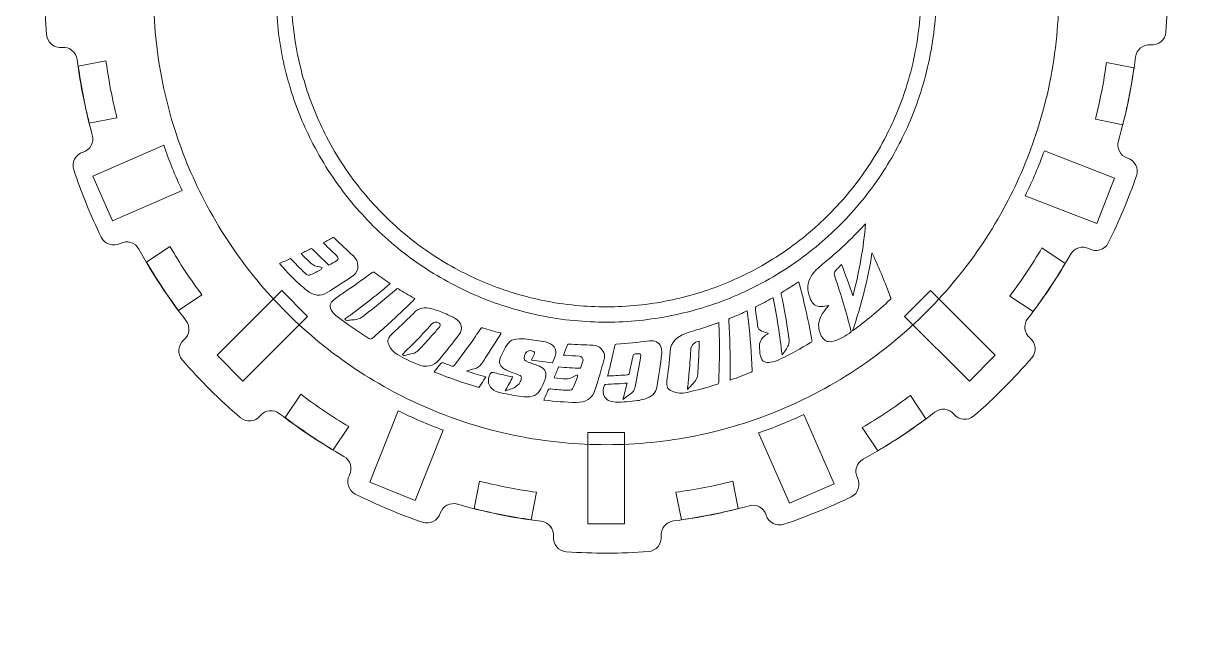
# Model space of a CAD drawing. Header units: centimetres. Extents: x -162 to 162, y -134 to 134.
# Drawn here: x 99.16 to 108.9, y -15.49 to -10.33 of the extents above; entities that cross this region are included whole.
import ezdxf

# ---------------------------------------------------------------- set-up
doc = ezdxf.new("R2010")
doc.units = ezdxf.units.CM
doc.header["$MEASUREMENT"] = 0
doc.layers.add('Capa 1', color=7, linetype='Continuous')
doc.layers.add('GUIDE', color=7, linetype='Continuous')

msp = doc.modelspace()

# ---------------------------------------------------------------- linework, layer by layer
at = {"layer": 'Capa 1', "lineweight": 9}
for points, knots in [([(103.44582, -5.66855), (103.23035, -5.69598), (103.02041, -5.73877), (102.81677, -5.79527), (102.75595, -5.81215), (102.69302, -5.7787), (102.67456, -5.71835), (102.67456, -5.71835), (102.67436, -5.71769), (102.67436, -5.71769), (102.6554, -5.6557), (102.58884, -5.62026), (102.52734, -5.64075), (102.33383, -5.70527), (102.14653, -5.78215), (101.96593, -5.87002), (101.90766, -5.89837), (101.88499, -5.9701), (101.91475, -6.02766), (101.91475, -6.02766), (101.91496, -6.02805), (101.91496, -6.02805), (101.944, -6.0842), (101.92215, -6.15237), (101.86676, -6.18284), (101.65757, -6.2979), (101.45898, -6.42884), (101.27284, -6.57443), (101.22302, -6.6134), (101.15178, -6.60667), (101.11156, -6.55785), (101.11156, -6.55785), (101.11155, -6.55784), (101.11155, -6.55784), (101.07026, -6.50772), (100.99505, -6.50043), (100.94602, -6.543), (100.77349, -6.69279), (100.6122, -6.85468), (100.46368, -7.02747), (100.42136, -7.0767), (100.42906, -7.15183), (100.47936, -7.19288), (100.47936, -7.19288), (100.47965, -7.19311), (100.47965, -7.19311), (100.52855, -7.23303), (100.53562, -7.30403), (100.49697, -7.35395), (100.36606, -7.52308), (100.24738, -7.70174), (100.1418, -7.8884), (100.11074, -7.94333), (100.04253, -7.9643), (99.98682, -7.93469), (99.98682, -7.93469), (99.98616, -7.93433), (99.98616, -7.93433), (99.92894, -7.90392), (99.8569, -7.9258), (99.82791, -7.98376), (99.73773, -8.16402), (99.65912, -8.35069), (99.5926, -8.54261), (99.57136, -8.6039), (99.60603, -8.67084), (99.66783, -8.69051), (99.66783, -8.69051), (99.66807, -8.69059), (99.66807, -8.69059), (99.72834, -8.70977), (99.76112, -8.77338), (99.74346, -8.83412), (99.67775, -9.06016), (99.62957, -9.29299), (99.60057, -9.53101), (99.59293, -9.5938), (99.53778, -9.63952), (99.47482, -9.63344), (99.47482, -9.63344), (99.47481, -9.63343), (99.47481, -9.63343), (99.41017, -9.62719), (99.35185, -9.67504), (99.3473, -9.73982), (99.33149, -9.96439), (99.33157, -10.19265), (99.34905, -10.42344), (99.35396, -10.48818), (99.41255, -10.53606), (99.47715, -10.52952), (99.47715, -10.52952), (99.47752, -10.52949), (99.47752, -10.52949), (99.54032, -10.52313), (99.59552, -10.56851), (99.60349, -10.63112), (99.63091, -10.84659), (99.6737, -11.05651), (99.7302, -11.26016), (99.74708, -11.32098), (99.71363, -11.38392), (99.65327, -11.40238), (99.65327, -11.40238), (99.65263, -11.40258), (99.65263, -11.40258), (99.59064, -11.42153), (99.55519, -11.48809), (99.57569, -11.54958), (99.6402, -11.74311), (99.71708, -11.93041), (99.80495, -12.11101), (99.8333, -12.16929), (99.90503, -12.19196), (99.96259, -12.16218), (99.96259, -12.16218), (99.96298, -12.16199), (99.96298, -12.16199), (100.01913, -12.13294), (100.0873, -12.15478), (100.11777, -12.21018), (100.23283, -12.41937), (100.36377, -12.61797), (100.50936, -12.8041), (100.54833, -12.85391), (100.5416, -12.92516), (100.49279, -12.96537), (100.49279, -12.96537), (100.49277, -12.96538), (100.49277, -12.96538), (100.44266, -13.00668), (100.43536, -13.08188), (100.47794, -13.13092), (100.62773, -13.30344), (100.78962, -13.46473), (100.9624, -13.61325), (101.01164, -13.65557), (101.08676, -13.64786), (101.12781, -13.59757), (101.12781, -13.59757), (101.12804, -13.59729), (101.12804, -13.59729), (101.16796, -13.54837), (101.23896, -13.54131), (101.28888, -13.57995), (101.45801, -13.71088), (101.63667, -13.82957), (101.82333, -13.93514), (101.87826, -13.96621), (101.89923, -14.0344), (101.86961, -14.09012), (101.86961, -14.09012), (101.86927, -14.09077), (101.86927, -14.09077), (101.83885, -14.14799), (101.86073, -14.22002), (101.91869, -14.24902), (102.09895, -14.3392), (102.28561, -14.4178), (102.47753, -14.48432), (102.53882, -14.50556), (102.60577, -14.4709), (102.62544, -14.40908), (102.62544, -14.40908), (102.62551, -14.40887), (102.62551, -14.40887), (102.64469, -14.34859), (102.70831, -14.31581), (102.76904, -14.33347), (102.99508, -14.39919), (103.22793, -14.44736), (103.46594, -14.47635), (103.52873, -14.484), (103.57445, -14.53915), (103.56837, -14.6021), (103.56837, -14.6021), (103.56836, -14.60214), (103.56836, -14.60214), (103.56212, -14.66678), (103.60998, -14.72508), (103.67475, -14.72965), (103.89932, -14.74544), (104.12759, -14.74537), (104.35838, -14.72788), (104.42312, -14.72298), (104.47099, -14.66438), (104.46445, -14.59979), (104.46445, -14.59979), (104.46442, -14.59942), (104.46442, -14.59942), (104.45806, -14.53662), (104.50344, -14.48142), (104.56606, -14.47345), (104.78152, -14.44603), (104.99144, -14.40323), (105.19509, -14.34673), (105.25591, -14.32985), (105.31885, -14.3633), (105.33731, -14.42366), (105.33731, -14.42366), (105.33751, -14.42431), (105.33751, -14.42431), (105.35647, -14.48629), (105.42302, -14.52175), (105.48452, -14.50124), (105.67805, -14.43673), (105.86534, -14.35984), (106.04594, -14.27199), (106.10421, -14.24364), (106.12689, -14.17191), (106.09711, -14.11434), (106.09711, -14.11434), (106.09692, -14.11394), (106.09692, -14.11394), (106.06787, -14.05779), (106.08972, -13.98963), (106.14511, -13.95916), (106.3543, -13.8441), (106.55289, -13.71317), (106.73903, -13.56757), (106.78884, -13.52859), (106.86009, -13.53533), (106.90031, -13.58415), (106.90031, -13.58415), (106.90031, -13.58415), (106.90031, -13.58415), (106.9416, -13.63427), (107.0168, -13.64157), (107.06584, -13.599), (107.23838, -13.44921), (107.39965, -13.28732), (107.54819, -13.11452), (107.5905, -13.06529), (107.58279, -12.99016), (107.5325, -12.94912), (107.5325, -12.94912), (107.53222, -12.94889), (107.53222, -12.94889), (107.4833, -12.90897), (107.47625, -12.83797), (107.51489, -12.78805), (107.64581, -12.61893), (107.76449, -12.44027), (107.87006, -12.2536), (107.90113, -12.19868), (107.96932, -12.17771), (108.02504, -12.20732), (108.02504, -12.20732), (108.0257, -12.20767), (108.0257, -12.20767), (108.08291, -12.23808), (108.15494, -12.2162), (108.18394, -12.15825), (108.27413, -11.97798), (108.35273, -11.79131), (108.41925, -11.59939), (108.44048, -11.53811), (108.40582, -11.47116), (108.34402, -11.4515), (108.34402, -11.4515), (108.34379, -11.45142), (108.34379, -11.45142), (108.28352, -11.43224), (108.25074, -11.36863), (108.2684, -11.30789), (108.33412, -11.08184), (108.38229, -10.84901), (108.41129, -10.61099), (108.41894, -10.54821), (108.47409, -10.50249), (108.53704, -10.50857), (108.53704, -10.50857), (108.53707, -10.50856), (108.53707, -10.50856), (108.60171, -10.51481), (108.66001, -10.46695), (108.66457, -10.40218), (108.68036, -10.1776), (108.68028, -9.94934), (108.66281, -9.71856), (108.6579, -9.65383), (108.59931, -9.60594), (108.53471, -9.61248), (108.53471, -9.61248), (108.53435, -9.61252), (108.53435, -9.61252), (108.47155, -9.61888), (108.41635, -9.57349), (108.40838, -9.51089), (108.38096, -9.29541), (108.33816, -9.08548), (108.28166, -8.88183), (108.26478, -8.82102), (108.29823, -8.75808), (108.35858, -8.73962), (108.35858, -8.73962), (108.35923, -8.73943), (108.35923, -8.73943), (108.42121, -8.72047), (108.45666, -8.65391), (108.43617, -8.59242), (108.37166, -8.3989), (108.29478, -8.2116), (108.20692, -8.031), (108.17857, -7.97272), (108.10684, -7.95005), (108.04927, -7.97982), (108.04927, -7.97982), (108.04887, -7.98003), (108.04887, -7.98003), (107.99273, -8.00907), (107.92456, -7.98722), (107.89409, -7.93184), (107.77902, -7.72265), (107.6481, -7.52404), (107.50249, -7.33791), (107.46352, -7.28809), (107.47026, -7.21685), (107.51908, -7.17663), (107.51908, -7.17663), (107.51908, -7.17662), (107.51908, -7.17662), (107.5692, -7.13532), (107.5765, -7.06012), (107.53393, -7.01108), (107.38414, -6.83855), (107.22224, -6.67727), (107.04945, -6.52875), (107.00022, -6.48644), (106.9251, -6.49414), (106.88406, -6.54443), (106.88406, -6.54443), (106.88382, -6.54472), (106.88382, -6.54472), (106.8439, -6.59362), (106.7729, -6.60069), (106.72299, -6.56204), (106.55387, -6.43112), (106.3752, -6.31244), (106.18853, -6.20687), (106.13361, -6.1758), (106.11264, -6.1076), (106.14225, -6.05189), (106.14225, -6.05189), (106.14261, -6.05122), (106.14261, -6.05122), (106.17301, -5.994), (106.15113, -5.92197), (106.09318, -5.89298), (105.91291, -5.8028), (105.72624, -5.72419), (105.53431, -5.65767), (105.47303, -5.63643), (105.40608, -5.6711), (105.38642, -5.7329), (105.38642, -5.7329), (105.38634, -5.73314), (105.38634, -5.73314), (105.36716, -5.79341), (105.30355, -5.82619), (105.2428, -5.80853), (105.01677, -5.74281), (104.78394, -5.69464), (104.54593, -5.66564), (104.48314, -5.658), (104.43742, -5.60285), (104.4435, -5.53989), (104.4435, -5.53989), (104.4435, -5.53987), (104.4435, -5.53987), (104.44974, -5.47523), (104.40188, -5.41692), (104.33712, -5.41237), (104.11254, -5.39656), (103.88427, -5.39664), (103.65349, -5.41412), (103.58876, -5.41903), (103.54087, -5.47762), (103.54741, -5.54222), (103.54741, -5.54222), (103.54745, -5.54259), (103.54745, -5.54259), (103.55381, -5.60539), (103.50844, -5.66059), (103.44582, -5.66855)], [0, 0, 0, 0, 0.0078125, 0.0078125, 0.0078125, 0.015625, 0.015625, 0.015625, 0.0234375, 0.0234375, 0.0234375, 0.03125, 0.03125, 0.03125, 0.0390625, 0.0390625, 0.0390625, 0.046875, 0.046875, 0.046875, 0.0546875, 0.0546875, 0.0546875, 0.0625, 0.0625, 0.0625, 0.0703125, 0.0703125, 0.0703125, 0.078125, 0.078125, 0.078125, 0.0859375, 0.0859375, 0.0859375, 0.09375, 0.09375, 0.09375, 0.1015625, 0.1015625, 0.1015625, 0.109375, 0.109375, 0.109375, 0.1171875, 0.1171875, 0.1171875, 0.125, 0.125, 0.125, 0.1328125, 0.1328125, 0.1328125, 0.140625, 0.140625, 0.140625, 0.1484375, 0.1484375, 0.1484375, 0.15625, 0.15625, 0.15625, 0.1640625, 0.1640625, 0.1640625, 0.171875, 0.171875, 0.171875, 0.1796875, 0.1796875, 0.1796875, 0.1875, 0.1875, 0.1875, 0.1953125, 0.1953125, 0.1953125, 0.203125, 0.203125, 0.203125, 0.2109375, 0.2109375, 0.2109375, 0.21875, 0.21875, 0.21875, 0.2265625, 0.2265625, 0.2265625, 0.234375, 0.234375, 0.234375, 0.2421875, 0.2421875, 0.2421875, 0.25, 0.25, 0.25, 0.2578125, 0.2578125, 0.2578125, 0.265625, 0.265625, 0.265625, 0.2734375, 0.2734375, 0.2734375, 0.28125, 0.28125, 0.28125, 0.2890625, 0.2890625, 0.2890625, 0.296875, 0.296875, 0.296875, 0.3046875, 0.3046875, 0.3046875, 0.3125, 0.3125, 0.3125, 0.3203125, 0.3203125, 0.3203125, 0.328125, 0.328125, 0.328125, 0.3359375, 0.3359375, 0.3359375, 0.34375, 0.34375, 0.34375, 0.3515625, 0.3515625, 0.3515625, 0.359375, 0.359375, 0.359375, 0.3671875, 0.3671875, 0.3671875, 0.375, 0.375, 0.375, 0.3828125, 0.3828125, 0.3828125, 0.390625, 0.390625, 0.390625, 0.3984375, 0.3984375, 0.3984375, 0.40625, 0.40625, 0.40625, 0.4140625, 0.4140625, 0.4140625, 0.421875, 0.421875, 0.421875, 0.4296875, 0.4296875, 0.4296875, 0.4375, 0.4375, 0.4375, 0.4453125, 0.4453125, 0.4453125, 0.453125, 0.453125, 0.453125, 0.4609375, 0.4609375, 0.4609375, 0.46875, 0.46875, 0.46875, 0.4765625, 0.4765625, 0.4765625, 0.484375, 0.484375, 0.484375, 0.4921875, 0.4921875, 0.4921875, 0.5, 0.5, 0.5, 0.5078125, 0.5078125, 0.5078125, 0.515625, 0.515625, 0.515625, 0.5234375, 0.5234375, 0.5234375, 0.53125, 0.53125, 0.53125, 0.5390625, 0.5390625, 0.5390625, 0.546875, 0.546875, 0.546875, 0.5546875, 0.5546875, 0.5546875, 0.5625, 0.5625, 0.5625, 0.5703125, 0.5703125, 0.5703125, 0.578125, 0.578125, 0.578125, 0.5859375, 0.5859375, 0.5859375, 0.59375, 0.59375, 0.59375, 0.6015625, 0.6015625, 0.6015625, 0.609375, 0.609375, 0.609375, 0.6171875, 0.6171875, 0.6171875, 0.625, 0.625, 0.625, 0.6328125, 0.6328125, 0.6328125, 0.640625, 0.640625, 0.640625, 0.6484375, 0.6484375, 0.6484375, 0.65625, 0.65625, 0.65625, 0.6640625, 0.6640625, 0.6640625, 0.671875, 0.671875, 0.671875, 0.6796875, 0.6796875, 0.6796875, 0.6875, 0.6875, 0.6875, 0.6953125, 0.6953125, 0.6953125, 0.703125, 0.703125, 0.703125, 0.7109375, 0.7109375, 0.7109375, 0.71875, 0.71875, 0.71875, 0.7265625, 0.7265625, 0.7265625, 0.734375, 0.734375, 0.734375, 0.7421875, 0.7421875, 0.7421875, 0.75, 0.75, 0.75, 0.7578125, 0.7578125, 0.7578125, 0.765625, 0.765625, 0.765625, 0.7734375, 0.7734375, 0.7734375, 0.78125, 0.78125, 0.78125, 0.7890625, 0.7890625, 0.7890625, 0.796875, 0.796875, 0.796875, 0.8046875, 0.8046875, 0.8046875, 0.8125, 0.8125, 0.8125, 0.8203125, 0.8203125, 0.8203125, 0.828125, 0.828125, 0.828125, 0.8359375, 0.8359375, 0.8359375, 0.84375, 0.84375, 0.84375, 0.8515625, 0.8515625, 0.8515625, 0.859375, 0.859375, 0.859375, 0.8671875, 0.8671875, 0.8671875, 0.875, 0.875, 0.875, 0.8828125, 0.8828125, 0.8828125, 0.890625, 0.890625, 0.890625, 0.8984375, 0.8984375, 0.8984375, 0.90625, 0.90625, 0.90625, 0.9140625, 0.9140625, 0.9140625, 0.921875, 0.921875, 0.921875, 0.9296875, 0.9296875, 0.9296875, 0.9375, 0.9375, 0.9375, 0.9453125, 0.9453125, 0.9453125, 0.953125, 0.953125, 0.953125, 0.9609375, 0.9609375, 0.9609375, 0.96875, 0.96875, 0.96875, 0.9765625, 0.9765625, 0.9765625, 0.984375, 0.984375, 0.984375, 0.9921875, 0.9921875, 0.9921875, 1, 1, 1, 1]), ([(104.80025, -7.57491), (104.95128, -7.62305), (105.09687, -7.68439), (105.23531, -7.75814), (105.38666, -7.83877), (105.52965, -7.93374), (105.66202, -8.04178), (105.79525, -8.15049), (105.9176, -8.27243), (106.02746, -8.40553), (106.14452, -8.54734), (106.24669, -8.70227), (106.33236, -8.86779), (106.40409, -9.00637), (106.46425, -9.15229), (106.51073, -9.30484), (106.55975, -9.46571), (106.59427, -9.63351), (106.61185, -9.80716), (106.62954, -9.98192), (106.62931, -10.15434), (106.61321, -10.32278), (106.59538, -10.50942), (106.55759, -10.69099), (106.50202, -10.86532), (106.45387, -11.01635), (106.39254, -11.16195), (106.3188, -11.30039), (106.23817, -11.45173), (106.1432, -11.59472), (106.03516, -11.72711), (105.92645, -11.86031), (105.8045, -11.98267), (105.67141, -12.09253), (105.52959, -12.20959), (105.37466, -12.31176), (105.20914, -12.39743), (105.07056, -12.46916), (104.92465, -12.52931), (104.77209, -12.5758), (104.61123, -12.62482), (104.44343, -12.65933), (104.26977, -12.67691), (104.09501, -12.69461), (103.92261, -12.69437), (103.75415, -12.67829), (103.56751, -12.66046), (103.38592, -12.62267), (103.2116, -12.56709), (103.06057, -12.51894), (102.91498, -12.45761), (102.77655, -12.38387), (102.62519, -12.30324), (102.48221, -12.20825), (102.34983, -12.10022), (102.21662, -11.9915), (102.09426, -11.86957), (101.9844, -11.73648), (101.86734, -11.59466), (101.76516, -11.43973), (101.67949, -11.27421), (101.60777, -11.13564), (101.54762, -10.98971), (101.50113, -10.83716), (101.45212, -10.67629), (101.41759, -10.5085), (101.40001, -10.33484), (101.38231, -10.16008), (101.38257, -9.98767), (101.39865, -9.81922), (101.41648, -9.63258), (101.45428, -9.45101), (101.50984, -9.27669), (101.55799, -9.12566), (101.61932, -8.98005), (101.69306, -8.84162), (101.77369, -8.69028), (101.86867, -8.54728), (101.97671, -8.4149), (102.08542, -8.28169), (102.20737, -8.15932), (102.34046, -8.04947), (102.48229, -7.93241), (102.6372, -7.83024), (102.80272, -7.74457), (102.94131, -7.67285), (103.08722, -7.61269), (103.23979, -7.5662), (103.40064, -7.51719), (103.56844, -7.48267), (103.74209, -7.46509), (103.91686, -7.4474), (104.08927, -7.44764), (104.25771, -7.46373), (104.44436, -7.48156), (104.62593, -7.51934), (104.80025, -7.57491)], [0, 0, 0, 0, 0.03125, 0.03125, 0.03125, 0.0625, 0.0625, 0.0625, 0.09375, 0.09375, 0.09375, 0.125, 0.125, 0.125, 0.15625, 0.15625, 0.15625, 0.1875, 0.1875, 0.1875, 0.21875, 0.21875, 0.21875, 0.25, 0.25, 0.25, 0.28125, 0.28125, 0.28125, 0.3125, 0.3125, 0.3125, 0.34375, 0.34375, 0.34375, 0.375, 0.375, 0.375, 0.40625, 0.40625, 0.40625, 0.4375, 0.4375, 0.4375, 0.46875, 0.46875, 0.46875, 0.5, 0.5, 0.5, 0.53125, 0.53125, 0.53125, 0.5625, 0.5625, 0.5625, 0.59375, 0.59375, 0.59375, 0.625, 0.625, 0.625, 0.65625, 0.65625, 0.65625, 0.6875, 0.6875, 0.6875, 0.71875, 0.71875, 0.71875, 0.75, 0.75, 0.75, 0.78125, 0.78125, 0.78125, 0.8125, 0.8125, 0.8125, 0.84375, 0.84375, 0.84375, 0.875, 0.875, 0.875, 0.90625, 0.90625, 0.90625, 0.9375, 0.9375, 0.9375, 0.96875, 0.96875, 0.96875, 1, 1, 1, 1]), ([(101.5223, -12.76989), (101.5223, -12.76989), (100.98348, -13.30871), (100.98348, -13.30871), (100.98348, -13.30871), (100.76822, -13.09345), (100.76822, -13.09345), (100.76822, -13.09345), (101.30704, -12.55463), (101.30704, -12.55463), (101.30704, -12.55463), (101.5223, -12.76989), (101.5223, -12.76989)], [0, 0, 0, 0, 0.25, 0.25, 0.25, 0.5, 0.5, 0.5, 0.75, 0.75, 0.75, 1, 1, 1, 1]), ([(106.70482, -12.55463), (106.70482, -12.55463), (107.24363, -13.09345), (107.24363, -13.09345), (107.24363, -13.09345), (107.02837, -13.30871), (107.02837, -13.30871), (107.02837, -13.30871), (106.48956, -12.76989), (106.48956, -12.76989), (106.48956, -12.76989), (106.70482, -12.55463), (106.70482, -12.55463)], [0, 0, 0, 0, 0.25, 0.25, 0.25, 0.5, 0.5, 0.5, 0.75, 0.75, 0.75, 1, 1, 1, 1]), ([(104.15814, -13.7356), (104.15814, -13.7356), (104.15814, -14.4976), (104.15814, -14.4976), (104.15814, -14.4976), (103.85372, -14.4976), (103.85372, -14.4976), (103.85372, -14.4976), (103.85372, -13.7356), (103.85372, -13.7356), (103.85372, -13.7356), (104.15814, -13.7356), (104.15814, -13.7356)], [0, 0, 0, 0, 0.25, 0.25, 0.25, 0.5, 0.5, 0.5, 0.75, 0.75, 0.75, 1, 1, 1, 1])]:
    msp.add_open_spline(points, degree=3, knots=knots, dxfattribs=at)
at = {"layer": 'Capa 1', "color": 4, "lineweight": 9}
for points, knots in [([(105.14832, -6.48112), (105.36554, -6.55036), (105.57492, -6.63858), (105.77402, -6.74464), (105.9917, -6.86061), (106.19734, -6.99719), (106.38772, -7.15257), (106.57932, -7.30891), (106.75529, -7.4843), (106.91329, -7.67572), (107.08164, -7.87966), (107.22859, -8.1025), (107.35181, -8.34055), (107.45496, -8.53985), (107.54148, -8.74971), (107.60833, -8.96911), (107.67884, -9.20046), (107.72848, -9.4418), (107.75376, -9.69155), (107.77921, -9.94289), (107.77887, -10.19085), (107.75572, -10.43311), (107.73007, -10.70154), (107.67573, -10.96267), (107.5958, -11.21339), (107.52656, -11.43061), (107.43836, -11.64001), (107.33229, -11.83911), (107.21633, -12.05676), (107.07975, -12.26241), (106.92437, -12.45281), (106.76802, -12.64438), (106.59263, -12.82037), (106.40121, -12.97836), (106.19726, -13.14672), (105.97444, -13.29367), (105.73638, -13.41688), (105.53707, -13.52003), (105.32723, -13.60654), (105.10782, -13.6734), (104.87648, -13.7439), (104.63514, -13.79354), (104.38538, -13.81882), (104.13404, -13.84427), (103.88609, -13.84394), (103.64382, -13.8208), (103.3754, -13.79517), (103.11423, -13.74081), (102.86352, -13.66087), (102.6463, -13.59163), (102.43693, -13.50342), (102.23784, -13.39736), (102.02015, -13.28141), (101.81452, -13.1448), (101.62413, -12.98942), (101.43254, -12.83306), (101.25656, -12.65771), (101.09856, -12.46629), (100.9302, -12.26232), (100.78326, -12.03951), (100.66004, -11.80146), (100.55689, -11.60217), (100.47039, -11.39228), (100.40353, -11.17289), (100.33303, -10.94153), (100.28337, -10.70021), (100.25809, -10.45046), (100.23264, -10.19912), (100.233, -9.95115), (100.25613, -9.70889), (100.28178, -9.44047), (100.33614, -9.17933), (100.41605, -8.92862), (100.48529, -8.71141), (100.5735, -8.502), (100.67956, -8.30291), (100.79552, -8.08525), (100.93213, -7.87958), (101.0875, -7.6892), (101.24385, -7.49762), (101.41924, -7.32163), (101.61064, -7.16363), (101.81462, -6.99527), (102.03743, -6.84834), (102.27548, -6.72512), (102.47479, -6.62197), (102.68464, -6.53546), (102.90406, -6.4686), (103.13539, -6.3981), (103.37673, -6.34847), (103.62648, -6.32318), (103.87783, -6.29773), (104.12578, -6.29807), (104.36804, -6.32122), (104.63648, -6.34686), (104.89761, -6.4012), (105.14832, -6.48112)], [0, 0, 0, 0, 0.03125, 0.03125, 0.03125, 0.0625, 0.0625, 0.0625, 0.09375, 0.09375, 0.09375, 0.125, 0.125, 0.125, 0.15625, 0.15625, 0.15625, 0.1875, 0.1875, 0.1875, 0.21875, 0.21875, 0.21875, 0.25, 0.25, 0.25, 0.28125, 0.28125, 0.28125, 0.3125, 0.3125, 0.3125, 0.34375, 0.34375, 0.34375, 0.375, 0.375, 0.375, 0.40625, 0.40625, 0.40625, 0.4375, 0.4375, 0.4375, 0.46875, 0.46875, 0.46875, 0.5, 0.5, 0.5, 0.53125, 0.53125, 0.53125, 0.5625, 0.5625, 0.5625, 0.59375, 0.59375, 0.59375, 0.625, 0.625, 0.625, 0.65625, 0.65625, 0.65625, 0.6875, 0.6875, 0.6875, 0.71875, 0.71875, 0.71875, 0.75, 0.75, 0.75, 0.78125, 0.78125, 0.78125, 0.8125, 0.8125, 0.8125, 0.84375, 0.84375, 0.84375, 0.875, 0.875, 0.875, 0.90625, 0.90625, 0.90625, 0.9375, 0.9375, 0.9375, 0.96875, 0.96875, 0.96875, 1, 1, 1, 1]), ([(104.83889, -7.45347), (104.99728, -7.50395), (105.14995, -7.56827), (105.29512, -7.64561), (105.45384, -7.73017), (105.60378, -7.82975), (105.7426, -7.94305), (105.8823, -8.05704), (106.01061, -8.18493), (106.12581, -8.3245), (106.24857, -8.4732), (106.35571, -8.63568), (106.44555, -8.80925), (106.52076, -8.95457), (106.58385, -9.10759), (106.6326, -9.26756), (106.68401, -9.43626), (106.7202, -9.61223), (106.73864, -9.79433), (106.75719, -9.97759), (106.75694, -10.15839), (106.74006, -10.33503), (106.72136, -10.53075), (106.68174, -10.72116), (106.62346, -10.90397), (106.57297, -11.06235), (106.50866, -11.21503), (106.43132, -11.3602), (106.34677, -11.5189), (106.24718, -11.66886), (106.13389, -11.80769), (106.01989, -11.94737), (105.89201, -12.07568), (105.75244, -12.19088), (105.60372, -12.31364), (105.44125, -12.42079), (105.26768, -12.51063), (105.12235, -12.58584), (104.96935, -12.64892), (104.80937, -12.69767), (104.64068, -12.74907), (104.46471, -12.78526), (104.2826, -12.8037), (104.09934, -12.82226), (103.91855, -12.82201), (103.7419, -12.80514), (103.54618, -12.78645), (103.35575, -12.74682), (103.17295, -12.68853), (103.01457, -12.63805), (102.8619, -12.57372), (102.71674, -12.4964), (102.55801, -12.41185), (102.40808, -12.31224), (102.26925, -12.19895), (102.12956, -12.08494), (102.00124, -11.95708), (101.88604, -11.81751), (101.76329, -11.66879), (101.65614, -11.50633), (101.5663, -11.33275), (101.49109, -11.18744), (101.42801, -11.03441), (101.37926, -10.87443), (101.32786, -10.70574), (101.29165, -10.52979), (101.27322, -10.34768), (101.25466, -10.16442), (101.25493, -9.98361), (101.27179, -9.80697), (101.29049, -9.61125), (101.33013, -9.42085), (101.38839, -9.23804), (101.43888, -9.07966), (101.5032, -8.92697), (101.58053, -8.78181), (101.66508, -8.6231), (101.76469, -8.47314), (101.87798, -8.33433), (101.99198, -8.19464), (102.11986, -8.06631), (102.25942, -7.95112), (102.40815, -7.82836), (102.57061, -7.72122), (102.74418, -7.63138), (102.88951, -7.55617), (103.04252, -7.49309), (103.20251, -7.44433), (103.37118, -7.39293), (103.54716, -7.35674), (103.72926, -7.3383), (103.91252, -7.31975), (104.09332, -7.32), (104.26996, -7.33688), (104.46569, -7.35557), (104.65609, -7.39519), (104.83889, -7.45347)], [0, 0, 0, 0, 0.03125, 0.03125, 0.03125, 0.0625, 0.0625, 0.0625, 0.09375, 0.09375, 0.09375, 0.125, 0.125, 0.125, 0.15625, 0.15625, 0.15625, 0.1875, 0.1875, 0.1875, 0.21875, 0.21875, 0.21875, 0.25, 0.25, 0.25, 0.28125, 0.28125, 0.28125, 0.3125, 0.3125, 0.3125, 0.34375, 0.34375, 0.34375, 0.375, 0.375, 0.375, 0.40625, 0.40625, 0.40625, 0.4375, 0.4375, 0.4375, 0.46875, 0.46875, 0.46875, 0.5, 0.5, 0.5, 0.53125, 0.53125, 0.53125, 0.5625, 0.5625, 0.5625, 0.59375, 0.59375, 0.59375, 0.625, 0.625, 0.625, 0.65625, 0.65625, 0.65625, 0.6875, 0.6875, 0.6875, 0.71875, 0.71875, 0.71875, 0.75, 0.75, 0.75, 0.78125, 0.78125, 0.78125, 0.8125, 0.8125, 0.8125, 0.84375, 0.84375, 0.84375, 0.875, 0.875, 0.875, 0.90625, 0.90625, 0.90625, 0.9375, 0.9375, 0.9375, 0.96875, 0.96875, 0.96875, 1, 1, 1, 1]), ([(99.84396, -10.64178), (99.84396, -10.64178), (99.61364, -10.68693), (99.61364, -10.68693), (99.63597, -10.84758), (99.66625, -11.00564), (99.70528, -11.1603), (99.70528, -11.1603), (99.93516, -11.11524), (99.93516, -11.11524), (99.8957, -10.96077), (99.86579, -10.80256), (99.84396, -10.64178)], [0, 0, 0, 0, 0.25, 0.25, 0.25, 0.5, 0.5, 0.5, 0.75, 0.75, 0.75, 1, 1, 1, 1]), ([(108.07682, -11.12818), (108.07682, -11.12818), (108.30523, -11.17371), (108.30523, -11.17371), (108.34475, -11.01922), (108.37541, -10.86125), (108.39821, -10.70075), (108.39821, -10.70075), (108.16962, -10.65517), (108.16962, -10.65517), (108.1473, -10.81584), (108.11676, -10.97385), (108.07682, -11.12818)], [0, 0, 0, 0, 0.25, 0.25, 0.25, 0.5, 0.5, 0.5, 0.75, 0.75, 0.75, 1, 1, 1, 1]), ([(100.47712, -11.72083), (100.47712, -11.72083), (99.89748, -11.97514), (99.89748, -11.97514), (99.89748, -11.97514), (99.73439, -11.60333), (99.73439, -11.60333), (99.73439, -11.60333), (100.32454, -11.34465), (100.32454, -11.34465), (100.36838, -11.47355), (100.42013, -11.59895), (100.47712, -11.72083)], [0, 0, 0, 0, 0.25, 0.25, 0.25, 0.5, 0.5, 0.5, 0.75, 0.75, 0.75, 1, 1, 1, 1]), ([(108.23592, -11.61912), (108.23592, -11.61912), (108.0886, -11.99706), (108.0886, -11.99706), (108.0886, -11.99706), (107.49406, -11.76468), (107.49406, -11.76468), (107.55369, -11.6428), (107.60631, -11.51828), (107.65279, -11.39024), (107.65279, -11.39024), (108.23592, -11.61912), (108.23592, -11.61912)], [0, 0, 0, 0, 0.25, 0.25, 0.25, 0.5, 0.5, 0.5, 0.75, 0.75, 0.75, 1, 1, 1, 1]), ([(100.37656, -12.18795), (100.37656, -12.18795), (100.18123, -12.31737), (100.18123, -12.31737), (100.26293, -12.45624), (100.35125, -12.59076), (100.44711, -12.71941), (100.44711, -12.71941), (100.64227, -12.59013), (100.64227, -12.59013), (100.54604, -12.46175), (100.45785, -12.32712), (100.37656, -12.18795)], [0, 0, 0, 0, 0.25, 0.25, 0.25, 0.5, 0.5, 0.5, 0.75, 0.75, 0.75, 1, 1, 1, 1]), ([(107.36457, -12.60087), (107.36457, -12.60087), (107.55845, -12.73025), (107.55845, -12.73025), (107.65476, -12.60183), (107.7436, -12.4676), (107.82577, -12.32893), (107.82577, -12.32893), (107.63201, -12.19963), (107.63201, -12.19963), (107.55023, -12.33859), (107.46126, -12.47274), (107.36457, -12.60087)], [0, 0, 0, 0, 0.25, 0.25, 0.25, 0.5, 0.5, 0.5, 0.75, 0.75, 0.75, 1, 1, 1, 1]), ([(101.46548, -13.41843), (101.46548, -13.41843), (101.33481, -13.61264), (101.33481, -13.61264), (101.46285, -13.7094), (101.59637, -13.79918), (101.73471, -13.88184), (101.73471, -13.88184), (101.86529, -13.68777), (101.86529, -13.68777), (101.72668, -13.60548), (101.59321, -13.5156), (101.46548, -13.41843)], [0, 0, 0, 0, 0.25, 0.25, 0.25, 0.5, 0.5, 0.5, 0.75, 0.75, 0.75, 1, 1, 1, 1]), ([(106.13665, -13.69545), (106.13665, -13.69545), (106.266, -13.88927), (106.266, -13.88927), (106.40463, -13.80705), (106.5388, -13.71812), (106.66719, -13.62177), (106.66719, -13.62177), (106.53777, -13.42788), (106.53777, -13.42788), (106.40969, -13.52459), (106.27558, -13.61365), (106.13665, -13.69545)], [0, 0, 0, 0, 0.25, 0.25, 0.25, 0.5, 0.5, 0.5, 0.75, 0.75, 0.75, 1, 1, 1, 1]), ([(102.65007, -13.71666), (102.65007, -13.71666), (102.41681, -14.30244), (102.41681, -14.30244), (102.41681, -14.30244), (102.03888, -14.1516), (102.03888, -14.1516), (102.03888, -14.1516), (102.27651, -13.55618), (102.27651, -13.55618), (102.39752, -13.61582), (102.52203, -13.6693), (102.65007, -13.71666)], [0, 0, 0, 0, 0.25, 0.25, 0.25, 0.5, 0.5, 0.5, 0.75, 0.75, 0.75, 1, 1, 1, 1]), ([(105.90248, -14.16301), (105.90248, -14.16301), (105.53067, -14.32612), (105.53067, -14.32612), (105.53067, -14.32612), (105.27375, -13.74033), (105.27375, -13.74033), (105.40265, -13.69561), (105.52806, -13.64477), (105.64994, -13.58688), (105.64994, -13.58688), (105.90248, -14.16301), (105.90248, -14.16301)], [0, 0, 0, 0, 0.25, 0.25, 0.25, 0.5, 0.5, 0.5, 0.75, 0.75, 0.75, 1, 1, 1, 1]), ([(102.95348, -14.14153), (102.95348, -14.14153), (102.90801, -14.37041), (102.90801, -14.37041), (103.06257, -14.4098), (103.22058, -14.44034), (103.38115, -14.46302), (103.38115, -14.46302), (103.42665, -14.234), (103.42665, -14.234), (103.26594, -14.21177), (103.10784, -14.18141), (102.95348, -14.14153)], [0, 0, 0, 0, 0.25, 0.25, 0.25, 0.5, 0.5, 0.5, 0.75, 0.75, 0.75, 1, 1, 1, 1]), ([(104.58647, -14.23428), (104.58647, -14.23428), (104.63177, -14.46311), (104.63177, -14.46311), (104.79233, -14.44046), (104.95034, -14.40993), (105.10489, -14.37057), (105.10489, -14.37057), (105.05967, -14.14214), (105.05967, -14.14214), (104.90532, -14.18192), (104.74717, -14.21213), (104.58647, -14.23428)], [0, 0, 0, 0, 0.25, 0.25, 0.25, 0.5, 0.5, 0.5, 0.75, 0.75, 0.75, 1, 1, 1, 1])]:
    msp.add_open_spline(points, degree=3, knots=knots, dxfattribs=at)
at = {"layer": 'Capa 1', "color": 2, "lineweight": 9}
for points, knots in [([(105.85792, -12.67975), (105.83704, -12.68269), (105.81516, -12.6875), (105.79426, -12.68757), (105.75048, -12.6877), (105.72279, -12.66658), (105.70779, -12.63037), (105.69617, -12.60237), (105.6876, -12.57347), (105.68516, -12.54208), (105.68048, -12.48125), (105.70664, -12.43098), (105.75176, -12.38571), (105.77253, -12.36488), (105.79453, -12.34479), (105.81738, -12.32614), (105.93469, -12.23044), (106.04738, -12.12551), (106.15364, -12.01034), (106.15638, -12.00738), (106.15933, -12.00464), (106.16475, -11.99919), (106.1478, -12.19751), (106.11315, -12.3962), (106.06029, -12.59503), (106.05948, -12.59527), (106.05867, -12.5955), (106.05786, -12.59574), (106.02935, -12.51022), (105.99906, -12.42568), (105.96556, -12.33887), (105.94735, -12.35682), (105.92909, -12.37192), (105.91395, -12.38942), (105.90099, -12.40438), (105.90305, -12.42117), (105.90849, -12.43692), (105.9346, -12.51236), (105.95889, -12.58878), (105.98176, -12.66591), (106.0036, -12.73956), (106.02403, -12.81392), (106.04307, -12.88893), (106.04386, -12.89206), (106.04448, -12.89526), (106.04529, -12.89899), (105.99884, -12.93357), (105.95047, -12.96234), (105.89729, -12.97669), (105.85678, -12.98759), (105.82858, -12.97656), (105.80927, -12.95142), (105.78879, -12.92479), (105.77873, -12.89295), (105.77487, -12.85806), (105.7692, -12.80621), (105.79367, -12.75987), (105.8292, -12.71439), (105.83886, -12.70205), (105.84935, -12.69019), (105.85792, -12.67975)], [0, 0, 0, 0, 0.05, 0.05, 0.05, 0.1, 0.1, 0.1, 0.15, 0.15, 0.15, 0.2, 0.2, 0.2, 0.25, 0.25, 0.25, 0.3, 0.3, 0.3, 0.35, 0.35, 0.35, 0.4, 0.4, 0.4, 0.45, 0.45, 0.45, 0.5, 0.5, 0.5, 0.55, 0.55, 0.55, 0.6, 0.6, 0.6, 0.65, 0.65, 0.65, 0.7, 0.7, 0.7, 0.75, 0.75, 0.75, 0.8, 0.8, 0.8, 0.85, 0.85, 0.85, 0.9, 0.9, 0.9, 0.95, 0.95, 0.95, 1, 1, 1, 1]), ([(101.65179, -12.15656), (101.67983, -12.14168), (101.70594, -12.12729), (101.7323, -12.11335), (101.73461, -12.11213), (101.74066, -12.11403), (101.7431, -12.11646), (101.79528, -12.16827), (101.84961, -12.21687), (101.90271, -12.26602), (101.95196, -12.31164), (101.95398, -12.39221), (101.90594, -12.42632), (101.83226, -12.47762), (101.75614, -12.52608), (101.67956, -12.57407), (101.62955, -12.60553), (101.57337, -12.59778), (101.51283, -12.5511), (101.4931, -12.53586), (101.47368, -12.51974), (101.45538, -12.50241), (101.40259, -12.4524), (101.35147, -12.39982), (101.30136, -12.34557), (101.2974, -12.34128), (101.29345, -12.337), (101.28712, -12.33007), (101.31896, -12.3157), (101.34924, -12.30168), (101.38019, -12.28701), (101.40035, -12.30867), (101.42034, -12.32964), (101.44052, -12.35029), (101.4604, -12.37062), (101.48032, -12.39081), (101.50076, -12.41031), (101.51777, -12.42652), (101.53331, -12.43018), (101.54958, -12.42233), (101.57792, -12.40865), (101.60611, -12.39475), (101.63353, -12.37974), (101.63784, -12.37738), (101.63913, -12.3706), (101.64302, -12.36379), (101.62576, -12.35967), (101.61295, -12.35642), (101.60013, -12.35323), (101.57674, -12.34741), (101.55552, -12.33506), (101.53682, -12.31656), (101.51402, -12.29401), (101.4916, -12.2709), (101.46826, -12.24629), (101.49688, -12.23253), (101.52429, -12.2187), (101.55213, -12.20564), (101.55449, -12.20454), (101.5617, -12.20912), (101.56514, -12.21262), (101.60501, -12.25313), (101.64534, -12.29269), (101.68648, -12.33092), (101.69035, -12.33452), (101.69423, -12.33811), (101.69891, -12.34242), (101.72088, -12.33066), (101.74307, -12.31993), (101.76347, -12.30678), (101.78225, -12.29461), (101.7806, -12.28073), (101.75997, -12.26139), (101.72782, -12.2312), (101.69571, -12.20066), (101.66425, -12.16912), (101.66062, -12.16548), (101.65698, -12.16182), (101.65179, -12.15656)], [0, 0, 0, 0, 0.0384615, 0.0384615, 0.0384615, 0.0769231, 0.0769231, 0.0769231, 0.1153846, 0.1153846, 0.1153846, 0.1538462, 0.1538462, 0.1538462, 0.1923077, 0.1923077, 0.1923077, 0.2307692, 0.2307692, 0.2307692, 0.2692308, 0.2692308, 0.2692308, 0.3076923, 0.3076923, 0.3076923, 0.3461538, 0.3461538, 0.3461538, 0.3846154, 0.3846154, 0.3846154, 0.4230769, 0.4230769, 0.4230769, 0.4615385, 0.4615385, 0.4615385, 0.5, 0.5, 0.5, 0.5384615, 0.5384615, 0.5384615, 0.5769231, 0.5769231, 0.5769231, 0.6153846, 0.6153846, 0.6153846, 0.6538462, 0.6538462, 0.6538462, 0.6923077, 0.6923077, 0.6923077, 0.7307692, 0.7307692, 0.7307692, 0.7692308, 0.7692308, 0.7692308, 0.8076923, 0.8076923, 0.8076923, 0.8461538, 0.8461538, 0.8461538, 0.8846154, 0.8846154, 0.8846154, 0.9230769, 0.9230769, 0.9230769, 0.9615385, 0.9615385, 0.9615385, 1, 1, 1, 1]), ([(106.22041, -12.24316), (106.2224, -12.24683), (106.2246, -12.25035), (106.22633, -12.25418), (106.27892, -12.37088), (106.3279, -12.49011), (106.37305, -12.61168), (106.37502, -12.617), (106.37891, -12.62149), (106.36994, -12.62981), (106.26985, -12.72234), (106.16637, -12.80878), (106.05546, -12.89118), (106.1316, -12.67343), (106.18486, -12.45753), (106.21785, -12.24403), (106.2187, -12.24374), (106.21956, -12.24345), (106.22041, -12.24316)], [0, 0, 0, 0, 0.1666667, 0.1666667, 0.1666667, 0.3333333, 0.3333333, 0.3333333, 0.5, 0.5, 0.5, 0.6666667, 0.6666667, 0.6666667, 0.8333333, 0.8333333, 0.8333333, 1, 1, 1, 1]), ([(102.20984, -12.49675), (102.08808, -12.60055), (101.96265, -12.69811), (101.83266, -12.79031), (101.83727, -12.80192), (101.84408, -12.80451), (101.85412, -12.80304), (101.86835, -12.80095), (101.88288, -12.79926), (101.89767, -12.79896), (101.93636, -12.79816), (101.96592, -12.78369), (101.99264, -12.76286), (102.08429, -12.69136), (102.17434, -12.61841), (102.26099, -12.54233), (102.26568, -12.53821), (102.26924, -12.53502), (102.27695, -12.53995), (102.32029, -12.56764), (102.36446, -12.59364), (102.40896, -12.61865), (102.41073, -12.61964), (102.41226, -12.62111), (102.41481, -12.62305), (102.38609, -12.65207), (102.35762, -12.68031), (102.32872, -12.70818), (102.2412, -12.7926), (102.15035, -12.87431), (102.0569, -12.95372), (102.04892, -12.9605), (102.04283, -12.9609), (102.03116, -12.95349), (101.94144, -12.89649), (101.85322, -12.83574), (101.76748, -12.7701), (101.75691, -12.76202), (101.74643, -12.75335), (101.73731, -12.74377), (101.70276, -12.70744), (101.69934, -12.66678), (101.7312, -12.63936), (101.75925, -12.61504), (101.79068, -12.59404), (101.8217, -12.57296), (101.90187, -12.51851), (101.98116, -12.46316), (102.05785, -12.405), (102.06625, -12.39864), (102.07191, -12.39889), (102.08148, -12.40619), (102.12255, -12.43747), (102.16481, -12.46678), (102.20984, -12.49675)], [0, 0, 0, 0, 0.0555556, 0.0555556, 0.0555556, 0.1111111, 0.1111111, 0.1111111, 0.1666667, 0.1666667, 0.1666667, 0.2222222, 0.2222222, 0.2222222, 0.2777778, 0.2777778, 0.2777778, 0.3333333, 0.3333333, 0.3333333, 0.3888889, 0.3888889, 0.3888889, 0.4444444, 0.4444444, 0.4444444, 0.5, 0.5, 0.5, 0.5555556, 0.5555556, 0.5555556, 0.6111111, 0.6111111, 0.6111111, 0.6666667, 0.6666667, 0.6666667, 0.7222222, 0.7222222, 0.7222222, 0.7777778, 0.7777778, 0.7777778, 0.8333333, 0.8333333, 0.8333333, 0.8888889, 0.8888889, 0.8888889, 0.9444444, 0.9444444, 0.9444444, 1, 1, 1, 1]), ([(105.47404, -13.08883), (105.49099, -13.06221), (105.51083, -13.03603), (105.52243, -13.00831), (105.53012, -12.98998), (105.52965, -12.96876), (105.52715, -12.95038), (105.51049, -12.82783), (105.4887, -12.70688), (105.4632, -12.58739), (105.46114, -12.57773), (105.46336, -12.57308), (105.47259, -12.56765), (105.51487, -12.54273), (105.55627, -12.51594), (105.59734, -12.48837), (105.60088, -12.48599), (105.60461, -12.48393), (105.60934, -12.48104), (105.62075, -12.52293), (105.63147, -12.56381), (105.64162, -12.60493), (105.671, -12.72399), (105.69655, -12.84469), (105.71897, -12.96658), (105.72073, -12.97618), (105.71854, -12.98131), (105.70772, -12.98777), (105.62583, -13.03661), (105.5428, -13.08252), (105.45827, -13.12441), (105.43085, -13.138), (105.40239, -13.14685), (105.37292, -13.15161), (105.33489, -13.15778), (105.29997, -13.14694), (105.28997, -13.10049), (105.28385, -13.07239), (105.28333, -13.04234), (105.2827, -13.01285), (105.28187, -12.97083), (105.30658, -12.94057), (105.34776, -12.91816), (105.35058, -12.91662), (105.35333, -12.91493), (105.35783, -12.9123), (105.35393, -12.91061), (105.35128, -12.9092), (105.34839, -12.90825), (105.33193, -12.90285), (105.31527, -12.89786), (105.29926, -12.89174), (105.28014, -12.88442), (105.26868, -12.87101), (105.26646, -12.851), (105.26081, -12.80042), (105.25433, -12.75006), (105.24777, -12.69978), (105.24735, -12.69655), (105.25012, -12.69055), (105.25296, -12.68911), (105.29976, -12.6654), (105.34634, -12.64093), (105.3924, -12.6151), (105.39308, -12.61472), (105.39404, -12.6149), (105.39646, -12.61465), (105.42716, -12.77029), (105.45178, -12.92844), (105.47013, -13.08843), (105.47144, -13.08857), (105.47274, -13.0887), (105.47404, -13.08883)], [0, 0, 0, 0, 0.0416667, 0.0416667, 0.0416667, 0.0833333, 0.0833333, 0.0833333, 0.125, 0.125, 0.125, 0.1666667, 0.1666667, 0.1666667, 0.2083333, 0.2083333, 0.2083333, 0.25, 0.25, 0.25, 0.2916667, 0.2916667, 0.2916667, 0.3333333, 0.3333333, 0.3333333, 0.375, 0.375, 0.375, 0.4166667, 0.4166667, 0.4166667, 0.4583333, 0.4583333, 0.4583333, 0.5, 0.5, 0.5, 0.5416667, 0.5416667, 0.5416667, 0.5833333, 0.5833333, 0.5833333, 0.625, 0.625, 0.625, 0.6666667, 0.6666667, 0.6666667, 0.7083333, 0.7083333, 0.7083333, 0.75, 0.75, 0.75, 0.7916667, 0.7916667, 0.7916667, 0.8333333, 0.8333333, 0.8333333, 0.875, 0.875, 0.875, 0.9166667, 0.9166667, 0.9166667, 0.9583333, 0.9583333, 0.9583333, 1, 1, 1, 1]), ([(102.66178, -12.74284), (102.69762, -12.7614), (102.72624, -12.77283), (102.75226, -12.78842), (102.8047, -12.81971), (102.81744, -12.87476), (102.78334, -12.91994), (102.72879, -12.99143), (102.67316, -13.0624), (102.61552, -13.1321), (102.57023, -13.18705), (102.50873, -13.20033), (102.42727, -13.166), (102.37341, -13.1432), (102.32041, -13.11714), (102.26932, -13.08779), (102.23505, -13.06811), (102.21192, -13.03766), (102.19729, -13.00502), (102.18179, -12.97038), (102.19422, -12.94359), (102.21661, -12.92254), (102.26346, -12.87849), (102.31079, -12.83494), (102.35668, -12.79018), (102.37312, -12.77416), (102.39017, -12.75867), (102.40561, -12.74183), (102.44513, -12.69891), (102.49622, -12.68937), (102.55504, -12.70579), (102.59413, -12.71673), (102.63202, -12.73297), (102.66178, -12.74284)], [0, 0, 0, 0, 0.0909091, 0.0909091, 0.0909091, 0.1818182, 0.1818182, 0.1818182, 0.2727273, 0.2727273, 0.2727273, 0.3636364, 0.3636364, 0.3636364, 0.4545455, 0.4545455, 0.4545455, 0.5454545, 0.5454545, 0.5454545, 0.6363636, 0.6363636, 0.6363636, 0.7272727, 0.7272727, 0.7272727, 0.8181818, 0.8181818, 0.8181818, 0.9090909, 0.9090909, 0.9090909, 1, 1, 1, 1]), ([(105.17951, -12.72405), (105.18352, -12.75512), (105.18712, -12.78392), (105.1903, -12.81282), (105.2051, -12.94747), (105.21529, -13.08335), (105.22106, -13.22017), (105.22133, -13.22642), (105.22221, -13.23152), (105.21241, -13.23542), (105.15679, -13.25755), (105.10092, -13.27871), (105.04459, -13.29818), (105.0428, -13.2988), (105.04087, -13.29897), (105.03706, -13.29975), (105.03736, -13.27842), (105.0374, -13.25763), (105.03762, -13.23683), (105.03917, -13.09154), (105.03554, -12.94705), (105.02618, -12.80377), (105.02552, -12.79363), (105.02832, -12.78896), (105.03865, -12.78494), (105.08149, -12.76827), (105.12369, -12.74968), (105.16569, -12.73043), (105.16957, -12.72865), (105.17345, -12.72686), (105.17951, -12.72405)], [0, 0, 0, 0, 0.1, 0.1, 0.1, 0.2, 0.2, 0.2, 0.3, 0.3, 0.3, 0.4, 0.4, 0.4, 0.5, 0.5, 0.5, 0.6, 0.6, 0.6, 0.7, 0.7, 0.7, 0.8, 0.8, 0.8, 0.9, 0.9, 0.9, 1, 1, 1, 1]), ([(102.31144, -13.08609), (102.31776, -13.09672), (102.32439, -13.09776), (102.3335, -13.09506), (102.35397, -13.089), (102.37421, -13.08208), (102.39563, -13.07843), (102.41657, -13.07487), (102.43182, -13.06572), (102.44434, -13.05244), (102.4823, -13.01216), (102.51945, -12.9713), (102.55602, -12.93005), (102.57706, -12.90631), (102.59801, -12.88252), (102.61861, -12.85848), (102.62495, -12.85108), (102.62791, -12.84226), (102.62259, -12.83278), (102.61717, -12.82314), (102.60788, -12.81963), (102.59637, -12.81803), (102.57728, -12.81536), (102.56512, -12.8219), (102.55393, -12.83448), (102.50502, -12.88942), (102.45404, -12.94283), (102.40217, -12.99561), (102.37236, -13.02595), (102.34225, -13.05607), (102.31144, -13.08609)], [0, 0, 0, 0, 0.1, 0.1, 0.1, 0.2, 0.2, 0.2, 0.3, 0.3, 0.3, 0.4, 0.4, 0.4, 0.5, 0.5, 0.5, 0.6, 0.6, 0.6, 0.7, 0.7, 0.7, 0.8, 0.8, 0.8, 0.9, 0.9, 0.9, 1, 1, 1, 1]), ([(103.13169, -12.91064), (103.08916, -12.98118), (103.04558, -13.04995), (103.0004, -13.11793), (102.98981, -13.13386), (102.97938, -13.14989), (102.96826, -13.16553), (102.95448, -13.18491), (102.93591, -13.19942), (102.90978, -13.20632), (102.88885, -13.21183), (102.86836, -13.21841), (102.84413, -13.22513), (102.89903, -13.24294), (102.95092, -13.25833), (103.00403, -13.27276), (103.00264, -13.27642), (103.0021, -13.27905), (103.00073, -13.28125), (102.986, -13.305), (102.97095, -13.3286), (102.95581, -13.35215), (102.95242, -13.35743), (102.94928, -13.36097), (102.93949, -13.35816), (102.81824, -13.32335), (102.6983, -13.28231), (102.58039, -13.23444), (102.5786, -13.23372), (102.57697, -13.23261), (102.57378, -13.23088), (102.589, -13.21207), (102.60377, -13.19345), (102.6186, -13.17487), (102.63759, -13.15104), (102.63755, -13.1512), (102.67191, -13.16453), (102.68853, -13.17092), (102.70537, -13.1767), (102.72178, -13.1835), (102.73146, -13.1875), (102.73647, -13.18633), (102.74184, -13.17929), (102.8021, -13.10031), (102.86057, -13.02033), (102.91657, -12.93907), (102.93231, -12.91622), (102.94785, -12.89327), (102.96311, -12.87016), (102.96641, -12.86516), (102.96946, -12.86222), (102.97712, -12.86472), (103.02628, -12.88071), (103.07592, -12.89489), (103.12573, -12.90799), (103.1273, -12.90841), (103.12875, -12.90932), (103.13169, -12.91064)], [0, 0, 0, 0, 0.0526316, 0.0526316, 0.0526316, 0.1052632, 0.1052632, 0.1052632, 0.1578947, 0.1578947, 0.1578947, 0.2105263, 0.2105263, 0.2105263, 0.2631579, 0.2631579, 0.2631579, 0.3157895, 0.3157895, 0.3157895, 0.3684211, 0.3684211, 0.3684211, 0.4210526, 0.4210526, 0.4210526, 0.4736842, 0.4736842, 0.4736842, 0.5263158, 0.5263158, 0.5263158, 0.5789474, 0.5789474, 0.5789474, 0.6315789, 0.6315789, 0.6315789, 0.6842105, 0.6842105, 0.6842105, 0.7368421, 0.7368421, 0.7368421, 0.7894737, 0.7894737, 0.7894737, 0.8421053, 0.8421053, 0.8421053, 0.8947368, 0.8947368, 0.8947368, 0.9473684, 0.9473684, 0.9473684, 1, 1, 1, 1]), ([(104.94399, -12.8217), (104.9454, -12.85615), (104.9465, -12.88837), (104.9472, -12.92066), (104.95005, -13.05254), (104.94823, -13.18522), (104.94254, -13.3184), (104.94208, -13.32934), (104.93759, -13.3338), (104.92507, -13.33756), (104.84414, -13.36182), (104.76268, -13.38352), (104.68081, -13.40279), (104.63591, -13.41334), (104.59397, -13.40911), (104.55539, -13.39364), (104.51694, -13.37817), (104.50722, -13.34811), (104.51129, -13.31436), (104.52137, -13.23075), (104.53298, -13.14723), (104.53868, -13.06373), (104.54458, -12.98052), (104.59557, -12.94045), (104.66205, -12.91393), (104.68568, -12.90453), (104.71031, -12.89723), (104.73478, -12.89003), (104.79977, -12.8709), (104.86451, -12.85037), (104.92858, -12.8273), (104.93295, -12.82572), (104.93733, -12.82413), (104.94399, -12.8217)], [0, 0, 0, 0, 0.0909091, 0.0909091, 0.0909091, 0.1818182, 0.1818182, 0.1818182, 0.2727273, 0.2727273, 0.2727273, 0.3636364, 0.3636364, 0.3636364, 0.4545455, 0.4545455, 0.4545455, 0.5454545, 0.5454545, 0.5454545, 0.6363636, 0.6363636, 0.6363636, 0.7272727, 0.7272727, 0.7272727, 0.8181818, 0.8181818, 0.8181818, 0.9090909, 0.9090909, 0.9090909, 1, 1, 1, 1]), ([(103.22972, -13.27413), (103.20851, -13.31349), (103.18791, -13.35076), (103.16607, -13.38931), (103.21943, -13.37571), (103.26726, -13.35813), (103.29141, -13.31581), (103.29773, -13.30476), (103.29962, -13.29114), (103.30061, -13.27837), (103.3013, -13.26945), (103.29454, -13.2622), (103.28321, -13.25824), (103.24699, -13.2456), (103.2111, -13.23212), (103.17597, -13.21719), (103.16517, -13.2126), (103.15505, -13.20573), (103.1462, -13.19842), (103.12159, -13.17808), (103.11316, -13.15373), (103.12164, -13.1265), (103.13646, -13.07886), (103.16188, -13.03608), (103.18958, -12.99466), (103.20529, -12.97126), (103.23187, -12.96113), (103.26043, -12.95906), (103.28847, -12.95705), (103.31732, -12.9556), (103.34499, -12.95926), (103.39703, -12.96615), (103.44901, -12.97432), (103.50073, -12.98303), (103.56812, -12.99428), (103.60009, -13.04019), (103.58193, -13.10203), (103.57638, -13.12058), (103.56794, -13.13835), (103.56057, -13.15671), (103.50174, -13.15048), (103.44398, -13.1428), (103.38389, -13.13306), (103.39163, -13.11733), (103.39854, -13.10202), (103.40639, -13.08715), (103.41408, -13.07255), (103.41114, -13.06492), (103.39414, -13.05828), (103.3729, -13.04996), (103.348, -13.0575), (103.33619, -13.07665), (103.33205, -13.08338), (103.32884, -13.09088), (103.32681, -13.09844), (103.3188, -13.12809), (103.32532, -13.13768), (103.35807, -13.14973), (103.38946, -13.16122), (103.42114, -13.17243), (103.45185, -13.18548), (103.49146, -13.20233), (103.51464, -13.22721), (103.50115, -13.28006), (103.49292, -13.31203), (103.47798, -13.34272), (103.46308, -13.37289), (103.43857, -13.42279), (103.38938, -13.44567), (103.32359, -13.43937), (103.26707, -13.43394), (103.21084, -13.42292), (103.15487, -13.41161), (103.1334, -13.40728), (103.11136, -13.40265), (103.09137, -13.3944), (103.03641, -13.3717), (103.01353, -13.31891), (103.03287, -13.26926), (103.04725, -13.23177), (103.04716, -13.23202), (103.09241, -13.24331), (103.13209, -13.25309), (103.17192, -13.26214), (103.21185, -13.27046), (103.21682, -13.27149), (103.22179, -13.27252), (103.22972, -13.27413)], [0, 0, 0, 0, 0.0344828, 0.0344828, 0.0344828, 0.0689655, 0.0689655, 0.0689655, 0.1034483, 0.1034483, 0.1034483, 0.137931, 0.137931, 0.137931, 0.1724138, 0.1724138, 0.1724138, 0.2068966, 0.2068966, 0.2068966, 0.2413793, 0.2413793, 0.2413793, 0.2758621, 0.2758621, 0.2758621, 0.3103448, 0.3103448, 0.3103448, 0.3448276, 0.3448276, 0.3448276, 0.3793103, 0.3793103, 0.3793103, 0.4137931, 0.4137931, 0.4137931, 0.4482759, 0.4482759, 0.4482759, 0.4827586, 0.4827586, 0.4827586, 0.5172414, 0.5172414, 0.5172414, 0.5517241, 0.5517241, 0.5517241, 0.5862069, 0.5862069, 0.5862069, 0.6206897, 0.6206897, 0.6206897, 0.6551724, 0.6551724, 0.6551724, 0.6896552, 0.6896552, 0.6896552, 0.7241379, 0.7241379, 0.7241379, 0.7586207, 0.7586207, 0.7586207, 0.7931034, 0.7931034, 0.7931034, 0.8275862, 0.8275862, 0.8275862, 0.862069, 0.862069, 0.862069, 0.8965517, 0.8965517, 0.8965517, 0.9310345, 0.9310345, 0.9310345, 0.9655172, 0.9655172, 0.9655172, 1, 1, 1, 1]), ([(103.61006, -13.19107), (103.67189, -13.19657), (103.73227, -13.2002), (103.79323, -13.20217), (103.80071, -13.17885), (103.80825, -13.15622), (103.81467, -13.13332), (103.81795, -13.12145), (103.79732, -13.10028), (103.78287, -13.09969), (103.74419, -13.09816), (103.70552, -13.09611), (103.66688, -13.09326), (103.66216, -13.09291), (103.65743, -13.09256), (103.65134, -13.09208), (103.66265, -13.06239), (103.67311, -13.03375), (103.68402, -13.00529), (103.68494, -13.00288), (103.69048, -13.00047), (103.69369, -13.00069), (103.76117, -13.00537), (103.82878, -13.00674), (103.8963, -13.00914), (103.9504, -13.01109), (103.99334, -13.05492), (103.99304, -13.10611), (103.99296, -13.11274), (103.99129, -13.11946), (103.98953, -13.12597), (103.96612, -13.21258), (103.94051, -13.2989), (103.91298, -13.38491), (103.89231, -13.45009), (103.83783, -13.48769), (103.75531, -13.48642), (103.66783, -13.485), (103.58042, -13.47747), (103.49331, -13.46785), (103.49193, -13.4677), (103.49059, -13.46708), (103.4879, -13.46627), (103.48887, -13.46297), (103.48943, -13.45962), (103.49081, -13.45653), (103.50122, -13.43308), (103.5123, -13.40983), (103.52156, -13.38603), (103.52571, -13.37537), (103.53116, -13.37192), (103.54535, -13.37368), (103.59143, -13.37937), (103.63778, -13.38271), (103.68409, -13.38552), (103.7132, -13.38726), (103.72553, -13.38029), (103.73488, -13.35752), (103.74618, -13.33001), (103.75752, -13.30252), (103.76769, -13.27471), (103.76944, -13.26993), (103.76716, -13.26399), (103.76658, -13.25649), (103.73308, -13.26933), (103.70762, -13.29057), (103.67291, -13.28988), (103.63993, -13.28917), (103.60698, -13.28527), (103.57249, -13.28188), (103.58522, -13.2518), (103.59754, -13.22204), (103.61006, -13.19107)], [0, 0, 0, 0, 0.0416667, 0.0416667, 0.0416667, 0.0833333, 0.0833333, 0.0833333, 0.125, 0.125, 0.125, 0.1666667, 0.1666667, 0.1666667, 0.2083333, 0.2083333, 0.2083333, 0.25, 0.25, 0.25, 0.2916667, 0.2916667, 0.2916667, 0.3333333, 0.3333333, 0.3333333, 0.375, 0.375, 0.375, 0.4166667, 0.4166667, 0.4166667, 0.4583333, 0.4583333, 0.4583333, 0.5, 0.5, 0.5, 0.5416667, 0.5416667, 0.5416667, 0.5833333, 0.5833333, 0.5833333, 0.625, 0.625, 0.625, 0.6666667, 0.6666667, 0.6666667, 0.7083333, 0.7083333, 0.7083333, 0.75, 0.75, 0.75, 0.7916667, 0.7916667, 0.7916667, 0.8333333, 0.8333333, 0.8333333, 0.875, 0.875, 0.875, 0.9166667, 0.9166667, 0.9166667, 0.9583333, 0.9583333, 0.9583333, 1, 1, 1, 1]), ([(104.18106, -13.32501), (104.16971, -13.37004), (104.15823, -13.41355), (104.14511, -13.46083), (104.17581, -13.43859), (104.20458, -13.41953), (104.22869, -13.39704), (104.23933, -13.38711), (104.2437, -13.37105), (104.24664, -13.35726), (104.26352, -13.27793), (104.27755, -13.19835), (104.2906, -13.1188), (104.29157, -13.11292), (104.29388, -13.10719), (104.29498, -13.10131), (104.29753, -13.08763), (104.29168, -13.08036), (104.27669, -13.08035), (104.26416, -13.08032), (104.25147, -13.08155), (104.23907, -13.08351), (104.23581, -13.08403), (104.23157, -13.08942), (104.2308, -13.09304), (104.22047, -13.14228), (104.20969, -13.19152), (104.19904, -13.24082), (104.19673, -13.25153), (104.19235, -13.25581), (104.17915, -13.25672), (104.13079, -13.26), (104.08246, -13.2636), (104.03404, -13.26561), (104.02912, -13.26581), (104.0242, -13.26601), (104.0179, -13.26624), (104.0277, -13.22888), (104.03673, -13.19289), (104.04557, -13.15689), (104.05747, -13.10845), (104.06896, -13.05999), (104.07947, -13.01141), (104.08079, -13.00531), (104.08213, -13.00146), (104.0901, -13.00102), (104.18125, -12.99594), (104.2721, -12.98559), (104.36276, -12.97331), (104.40974, -12.96695), (104.44727, -12.98571), (104.46172, -13.02345), (104.46797, -13.03994), (104.47024, -13.05926), (104.46831, -13.077), (104.458, -13.17184), (104.44361, -13.26664), (104.42732, -13.36142), (104.41882, -13.41141), (104.37971, -13.44127), (104.32483, -13.4581), (104.30601, -13.46387), (104.2864, -13.46881), (104.26675, -13.47104), (104.20684, -13.47784), (104.14639, -13.4849), (104.08646, -13.48349), (104.04173, -13.48248), (104.00084, -13.46639), (103.98714, -13.42648), (103.97751, -13.39859), (103.97793, -13.37006), (103.99219, -13.34265), (103.99381, -13.33953), (103.99901, -13.33579), (104.00266, -13.33565), (104.06132, -13.33339), (104.11995, -13.33018), (104.18106, -13.32501)], [0, 0, 0, 0, 0.0384615, 0.0384615, 0.0384615, 0.0769231, 0.0769231, 0.0769231, 0.1153846, 0.1153846, 0.1153846, 0.1538462, 0.1538462, 0.1538462, 0.1923077, 0.1923077, 0.1923077, 0.2307692, 0.2307692, 0.2307692, 0.2692308, 0.2692308, 0.2692308, 0.3076923, 0.3076923, 0.3076923, 0.3461538, 0.3461538, 0.3461538, 0.3846154, 0.3846154, 0.3846154, 0.4230769, 0.4230769, 0.4230769, 0.4615385, 0.4615385, 0.4615385, 0.5, 0.5, 0.5, 0.5384615, 0.5384615, 0.5384615, 0.5769231, 0.5769231, 0.5769231, 0.6153846, 0.6153846, 0.6153846, 0.6538462, 0.6538462, 0.6538462, 0.6923077, 0.6923077, 0.6923077, 0.7307692, 0.7307692, 0.7307692, 0.7692308, 0.7692308, 0.7692308, 0.8076923, 0.8076923, 0.8076923, 0.8461538, 0.8461538, 0.8461538, 0.8846154, 0.8846154, 0.8846154, 0.9230769, 0.9230769, 0.9230769, 0.9615385, 0.9615385, 0.9615385, 1, 1, 1, 1]), ([(104.68222, -13.37921), (104.70025, -13.36092), (104.71487, -13.34455), (104.73082, -13.3292), (104.75583, -13.30509), (104.76652, -13.27754), (104.76854, -13.24773), (104.77201, -13.19637), (104.77473, -13.14507), (104.77689, -13.09384), (104.77853, -13.05469), (104.77988, -13.01558), (104.78081, -12.97641), (104.74067, -12.98249), (104.71246, -13.01285), (104.71005, -13.05219), (104.70606, -13.12048), (104.70085, -13.18888), (104.69452, -13.25736), (104.69086, -13.29688), (104.68697, -13.33643), (104.68222, -13.37921)], [0, 0, 0, 0, 0.1428571, 0.1428571, 0.1428571, 0.2857143, 0.2857143, 0.2857143, 0.4285714, 0.4285714, 0.4285714, 0.5714286, 0.5714286, 0.5714286, 0.7142857, 0.7142857, 0.7142857, 0.8571429, 0.8571429, 0.8571429, 1, 1, 1, 1])]:
    msp.add_open_spline(points, degree=3, knots=knots, dxfattribs=at)
at = {"layer": 'GUIDE', "lineweight": 9}
for points in [[(154.95614, -133.81955), (154.95614, -133.81955), (-18.51418, -133.81955), (-18.51418, -133.81955), (-18.51418, -133.81955), (-18.51418, 9.29968), (-18.51418, 9.29968), (-18.51418, 9.29968), (154.95614, 9.29968), (154.95614, 9.29968), (154.95614, 9.29968), (154.95614, -133.81955), (154.95614, -133.81955)], [(-18.43797, -133.74342), (-18.43797, -133.74342), (154.87992, -133.74342), (154.87992, -133.74342), (154.87992, -133.74342), (154.87992, 9.22355), (154.87992, 9.22355), (154.87992, 9.22355), (-18.43797, 9.22355), (-18.43797, 9.22355), (-18.43797, 9.22355), (-18.43797, -133.74342), (-18.43797, -133.74342)]]:
    msp.add_open_spline(points, degree=3, knots=[0, 0, 0, 0, 0.25, 0.25, 0.25, 0.5, 0.5, 0.5, 0.75, 0.75, 0.75, 1, 1, 1, 1], dxfattribs=at)

doc.saveas('drawing.dxf')
